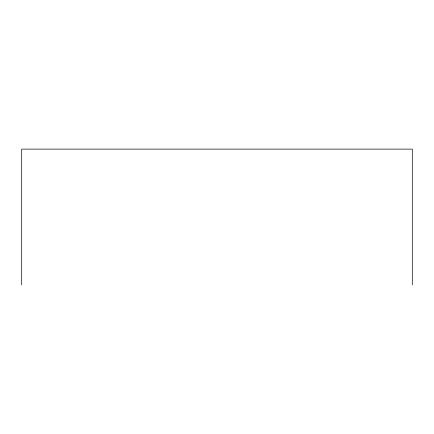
<?xml version="1.0" encoding="UTF-8"?>
<svg xmlns="http://www.w3.org/2000/svg" width="434" height="434" viewBox="0 0 434 434"><rect width="100%" height="100%" fill="white"/><g stroke="black" fill="none" stroke-linecap="round" stroke-linejoin="round"><path stroke-width="0.65" d="M412.3 284.878L412.3 149.122L21.7 149.122L21.7 284.878"/></g></svg>
